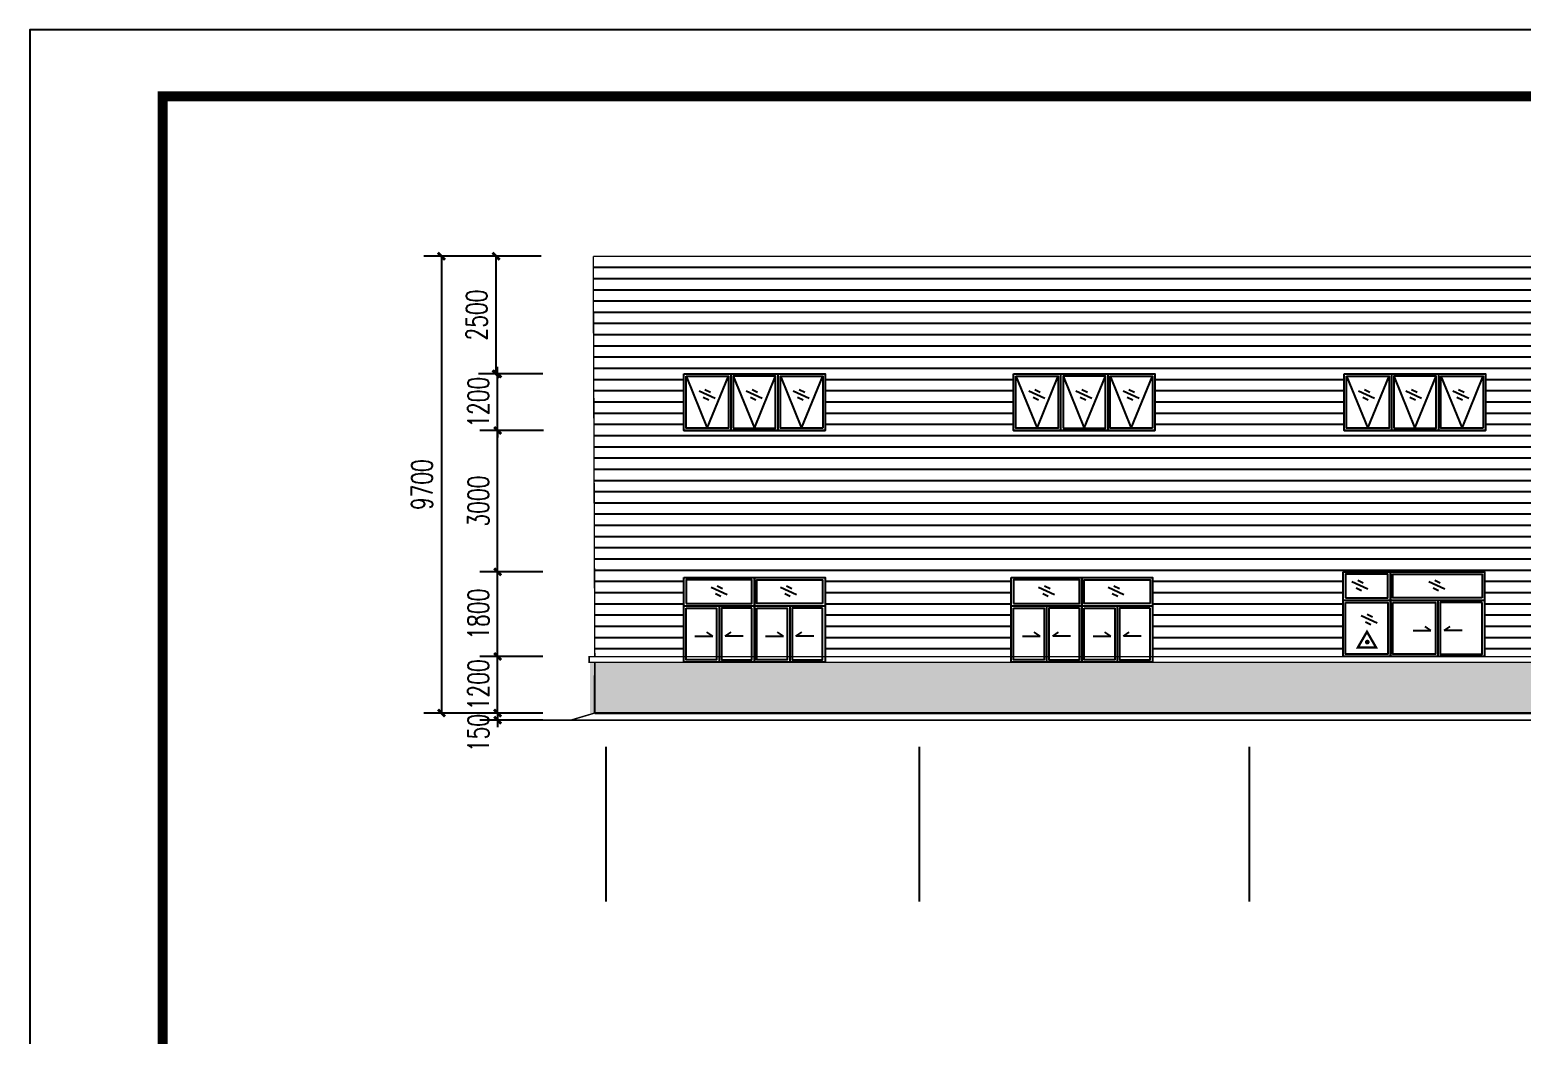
# Model space of a CAD drawing. Extents: x 180850 to 1399066, y 48356 to 327880.
# Drawn here: x 675093 to 706769, y 295640 to 316984 of the extents above; entities that cross this region are included whole.
import ezdxf

# ---------------------------------------------------------------- set-up
doc = ezdxf.new("R2010")
doc.units = 0
doc.header["$LTSCALE"] = 1000
for name, color, linetype in [('AXIS', 3, 'Continuous'), ('PUB_DIM', 3, 'Continuous'), ('PUB_TITLE', 4, 'Continuous'), ('REIN', 1, 'Continuous')]:
    doc.layers.add(name, color=color, linetype=linetype)
doc.styles.add('_TCH_DIM_T3', font='SIMPLEX', dxfattribs={"width": 0.705882, "bigfont": 'GBCBIG'})
doc.dimstyles.new('_TCH_ARCH&&150', dxfattribs={"dimtxt": 446.25, "dimasz": 150, "dimexe": 375, "dimexo": 450, "dimgap": 189.375, "dimtad": 1, "dimdec": 0, "dimzin": 0, "dimdsep": 46, "dimtxsty": '_TCH_DIM_T3', "dimblk": 'ARCHTICK', "dimcen": 0.09, "dimclrd": 3, "dimclre": 3, "dimclrt": 7, "dimazin": 2, "dimtfac": 1, "dimtdec": 0, "dimtix": 1, "dimtmove": 2, "dimatfit": 3, "dimfxl": 1, "dimtolj": 1, "dimtzin": 0, "dimarcsym": 0})

# ---------------------------------------------------------------- blocks, each defined once
blk = doc.blocks.new('_ArchTick')
at = {"color": 0, "linetype": 'ByBlock', "const_width": 0.4}
blk.add_lwpolyline([(-0.5, -0.5), (0.5, 0.5)], dxfattribs=at)
blk = doc.blocks.new('*D466')
at = {"layer": 'Defpoints', "color": 0, "transparency": 16777216}
for p in [(685022, 303678), (686430, 303678), (686430, 302478)]:
    blk.add_point(p, dxfattribs=at)
at = {"layer": 'PUB_DIM', "color": 3, "lineweight": -2, "transparency": 16777216}
for p, q in [((685022, 303678), (685022, 303828)), ((685980, 303678), (684647, 303678)), ((685022, 302478), (685022, 303678)), ((685980, 302478), (684647, 302478)), ((685022, 302478), (685022, 302328))]:
    blk.add_line(p, q, dxfattribs=at)
at = {"layer": 'PUB_DIM', "color": 3, "lineweight": -2, "transparency": 16777216, "xscale": 150, "yscale": 150, "zscale": 150}
for p, rotation in [((685022, 303678), 270), ((685022, 302478), 90)]:
    blk.add_blockref('_ArchTick', p, dxfattribs=dict(at, rotation=rotation))
at = {"layer": 'PUB_DIM', "color": 7, "transparency": 16777216, "insert": (684610, 303078), "char_height": 446.2, "attachment_point": 5, "rotation": 90, "style": '_TCH_DIM_T3'}
blk.add_mtext('\\A1;1200', dxfattribs=at)
blk = doc.blocks.new('*D467')
at = {"layer": 'Defpoints', "color": 0, "transparency": 16777216}
for p in [(685022, 305478), (686430, 305478), (686430, 303678)]:
    blk.add_point(p, dxfattribs=at)
at = {"layer": 'PUB_DIM', "color": 3, "lineweight": -2, "transparency": 16777216}
for p, q in [((685980, 305478), (684647, 305478)), ((685022, 303678), (685022, 305478)), ((685980, 303678), (684647, 303678))]:
    blk.add_line(p, q, dxfattribs=at)
at = {"layer": 'PUB_DIM', "color": 3, "lineweight": -2, "transparency": 16777216, "xscale": 150, "yscale": 150, "zscale": 150}
for p, rotation in [((685022, 305478), 90), ((685022, 303678), 270)]:
    blk.add_blockref('_ArchTick', p, dxfattribs=dict(at, rotation=rotation))
at = {"layer": 'PUB_DIM', "color": 7, "transparency": 16777216, "insert": (684610, 304578), "char_height": 446.2, "attachment_point": 5, "rotation": 90, "style": '_TCH_DIM_T3'}
blk.add_mtext('\\A1;1800', dxfattribs=at)
blk = doc.blocks.new('*D468')
at = {"layer": 'Defpoints', "color": 0, "transparency": 16777216}
for p in [(685022, 308478), (686447, 308478, -4), (686430, 305478)]:
    blk.add_point(p, dxfattribs=at)
at = {"layer": 'PUB_DIM', "color": 3, "lineweight": -2, "transparency": 16777216}
for p, q in [((685997, 308478), (684647, 308478)), ((685022, 305478), (685022, 308478)), ((685980, 305478), (684647, 305478))]:
    blk.add_line(p, q, dxfattribs=at)
at = {"layer": 'PUB_DIM', "color": 3, "lineweight": -2, "transparency": 16777216, "xscale": 150, "yscale": 150, "zscale": 150}
for p, rotation in [((685022, 308478), 90), ((685022, 305478), 270)]:
    blk.add_blockref('_ArchTick', p, dxfattribs=dict(at, rotation=rotation))
at = {"layer": 'PUB_DIM', "color": 7, "transparency": 16777216, "insert": (684610, 306978), "char_height": 446.2, "attachment_point": 5, "rotation": 90, "style": '_TCH_DIM_T3'}
blk.add_mtext('\\A1;3000', dxfattribs=at)
blk = doc.blocks.new('*D469')
at = {"layer": 'Defpoints', "color": 0, "transparency": 16777216}
for p in [(685022, 309678), (686430, 309678), (686447, 308478, -4)]:
    blk.add_point(p, dxfattribs=at)
at = {"layer": 'PUB_DIM', "color": 3, "lineweight": -2, "transparency": 16777216}
for p, q in [((685022, 309678), (685022, 309828)), ((685980, 309678), (684647, 309678)), ((685022, 308478), (685022, 309678)), ((685997, 308478), (684647, 308478)), ((685022, 308478), (685022, 308328))]:
    blk.add_line(p, q, dxfattribs=at)
at = {"layer": 'PUB_DIM', "color": 3, "lineweight": -2, "transparency": 16777216, "xscale": 150, "yscale": 150, "zscale": 150}
for p, rotation in [((685022, 309678), 270), ((685022, 308478), 90)]:
    blk.add_blockref('_ArchTick', p, dxfattribs=dict(at, rotation=rotation))
at = {"layer": 'PUB_DIM', "color": 7, "transparency": 16777216, "insert": (684610, 309078), "char_height": 446.2, "attachment_point": 5, "rotation": 90, "style": '_TCH_DIM_T3'}
blk.add_mtext('\\A1;1200', dxfattribs=at)
blk = doc.blocks.new('*D470')
at = {"layer": 'Defpoints', "color": 0, "transparency": 16777216}
for p in [(684989, 312178), (686397, 312178), (686430, 309678)]:
    blk.add_point(p, dxfattribs=at)
at = {"layer": 'PUB_DIM', "color": 3, "lineweight": -2, "transparency": 16777216}
for p, q in [((685947, 312178), (684614, 312178)), ((684989, 309678), (684989, 312178)), ((685980, 309678), (684614, 309678))]:
    blk.add_line(p, q, dxfattribs=at)
at = {"layer": 'PUB_DIM', "color": 3, "lineweight": -2, "transparency": 16777216, "xscale": 150, "yscale": 150, "zscale": 150}
for p, rotation in [((684989, 312178), 90), ((684989, 309678), 270)]:
    blk.add_blockref('_ArchTick', p, dxfattribs=dict(at, rotation=rotation))
at = {"layer": 'PUB_DIM', "color": 7, "transparency": 16777216, "insert": (684576, 310928), "char_height": 446.2, "attachment_point": 5, "rotation": 90, "style": '_TCH_DIM_T3'}
blk.add_mtext('\\A1;2500', dxfattribs=at)
blk = doc.blocks.new('*D471')
at = {"layer": 'Defpoints', "color": 0, "transparency": 16777216}
for p in [(686397, 312178), (683830, 302478), (686430, 302478)]:
    blk.add_point(p, dxfattribs=at)
at = {"layer": 'PUB_DIM', "color": 3, "lineweight": -2, "transparency": 16777216}
for p, q in [((685947, 312178), (683455, 312178)), ((683830, 312178), (683830, 302478)), ((685980, 302478), (683455, 302478))]:
    blk.add_line(p, q, dxfattribs=at)
at = {"layer": 'PUB_DIM', "color": 3, "lineweight": -2, "transparency": 16777216, "xscale": 150, "yscale": 150, "zscale": 150}
for p, rotation in [((683830, 312178), 90), ((683830, 302478), 270)]:
    blk.add_blockref('_ArchTick', p, dxfattribs=dict(at, rotation=rotation))
at = {"layer": 'PUB_DIM', "color": 7, "transparency": 16777216, "insert": (683418, 307328), "char_height": 446.2, "attachment_point": 5, "rotation": 90, "style": '_TCH_DIM_T3'}
blk.add_mtext('\\A1;9700', dxfattribs=at)
blk = doc.blocks.new('*D404')
at = {"layer": 'Defpoints', "color": 0, "transparency": 16777216}
for p in [(685022, 302328), (686430, 302478), (686430, 302328)]:
    blk.add_point(p, dxfattribs=at)
at = {"layer": 'PUB_DIM', "color": 3, "lineweight": -2, "transparency": 16777216}
for p, q in [((685022, 302478), (685022, 302628)), ((685980, 302478), (684647, 302478)), ((685980, 302328), (684647, 302328)), ((685022, 302478), (685022, 302328)), ((685022, 302328), (685022, 302178))]:
    blk.add_line(p, q, dxfattribs=at)
at = {"layer": 'PUB_DIM', "color": 3, "lineweight": -2, "transparency": 16777216, "xscale": 150, "yscale": 150, "zscale": 150}
for p, rotation in [((685022, 302478), 270), ((685022, 302328), 90)]:
    blk.add_blockref('_ArchTick', p, dxfattribs=dict(at, rotation=rotation))
at = {"layer": 'PUB_DIM', "color": 7, "transparency": 16777216, "insert": (684610, 302055), "char_height": 446.2, "attachment_point": 5, "rotation": 90, "style": '_TCH_DIM_T3'}
blk.add_mtext('\\A1;150', dxfattribs=at)

msp = doc.modelspace()

# ---------------------------------------------------------------- hatches: boundary and pattern name
h = msp.add_hatch()
h.set_pattern_fill('ANSI31', scale=150, angle=315)
h.set_pattern_definition([(0, (0, 0), (7e-14, 238.125), [])])
h.paths.add_polyline_path([(728935.5, 311277.85), (728937.55, 312177.85), (687051.21, 312177.85), (687084.51, 303677.93), (688970.92, 303677.93), (688970.92, 305357.93), (691970.95, 305357.93), (691970.95, 303677.93), (695920.92, 303677.93), (695920.92, 305357.93), (698920.95, 305357.93), (698920.95, 303677.93), (702970.8, 303677.93), (702970.8, 305477.93), (705970.83, 305477.93), (705970.83, 303677.93), (709370.85, 303677.93), (709370.85, 306677.93), (713570.85, 306677.93), (713570.85, 303677.93), (716970.8, 303677.93), (716970.8, 305477.93), (719970.83, 305477.93), (719970.83, 303677.93), (723970.83, 303677.93), (723970.83, 305477.93), (726970.86, 305477.93), (726970.86, 303677.93), (728968.85, 303677.93)])
h.paths.add_polyline_path([(702992.78, 308477.93), (702992.78, 309677.93), (705992.78, 309677.93), (705992.78, 308477.93)], flags=16)
h.paths.add_polyline_path([(705942.84, 308527.93), (705042.78, 308527.93), (705042.78, 309627.92), (705942.84, 309627.92)], flags=0)
h.paths.add_polyline_path([(707970.85, 307277.93), (714970.85, 307277.93), (714970.85, 306977.93), (707970.85, 306977.93)], flags=16)
h.paths.add_polyline_path([(704942.78, 308527.93), (704042.78, 308527.93), (704042.78, 309627.92), (704942.78, 309627.92)], flags=0)
h.paths.add_polyline_path([(703942.47, 308527.92), (703042.42, 308527.95), (703042.42, 309627.95), (703942.48, 309627.92)], flags=0)
h.paths.add_polyline_path([(709972.63, 308477.93), (709972.63, 309677.93), (712972.63, 309677.93), (712972.63, 308477.93)], flags=16)
h.paths.add_polyline_path([(710022.26, 308527.95), (710022.27, 309627.95), (710922.32, 309627.92), (710922.32, 308527.92)], flags=0)
h.paths.add_polyline_path([(711022.63, 308527.93), (711022.63, 309627.92), (711922.63, 309627.92), (711922.63, 308527.93)], flags=0)
h.paths.add_polyline_path([(712022.63, 308527.93), (712022.63, 309627.92), (712922.69, 309627.92), (712922.69, 308527.93)], flags=0)
h.paths.add_polyline_path([(695972.57, 308477.93), (695972.57, 309677.93), (698972.57, 309677.93), (698972.57, 308477.93)], flags=16)
h.paths.add_polyline_path([(698922.63, 308527.93), (698022.57, 308527.93), (698022.57, 309627.92), (698922.63, 309627.92)], flags=0)
h.paths.add_polyline_path([(697922.57, 308527.93), (697022.57, 308527.93), (697022.57, 309627.92), (697922.57, 309627.92)], flags=0)
h.paths.add_polyline_path([(696922.26, 308527.92), (696022.2, 308527.95), (696022.21, 309627.95), (696922.26, 309627.92)], flags=0)
h.paths.add_polyline_path([(716972.66, 308477.93), (716972.66, 309677.93), (719972.66, 309677.93), (719972.66, 308477.93)], flags=16)
h.paths.add_polyline_path([(717022.29, 308527.95), (717022.3, 309627.95), (717922.35, 309627.92), (717922.35, 308527.92)], flags=0)
h.paths.add_polyline_path([(718022.66, 308527.93), (718022.66, 309627.92), (718922.66, 309627.92), (718922.66, 308527.93)], flags=0)
h.paths.add_polyline_path([(719022.66, 308527.93), (719022.66, 309627.92), (719922.72, 309627.92), (719922.72, 308527.93)], flags=0)
h.paths.add_polyline_path([(688972.69, 308477.93), (688972.69, 309677.93), (691972.69, 309677.93), (691972.69, 308477.93)], flags=16)
h.paths.add_polyline_path([(691922.75, 308527.93), (691022.69, 308527.93), (691022.69, 309627.92), (691922.75, 309627.92)], flags=0)
h.paths.add_polyline_path([(690922.69, 308527.93), (690022.69, 308527.93), (690022.69, 309627.92), (690922.69, 309627.92)], flags=0)
h.paths.add_polyline_path([(689922.38, 308527.92), (689022.33, 308527.95), (689022.33, 309627.95), (689922.39, 309627.92)], flags=0)
h.paths.add_polyline_path([(723970.85, 308477.93), (723970.85, 309677.93), (726970.85, 309677.93), (726970.85, 308477.93)], flags=16)
h.paths.add_polyline_path([(724020.48, 308527.95), (724020.49, 309627.95), (724920.54, 309627.92), (724920.54, 308527.92)], flags=0)
h.paths.add_polyline_path([(725020.85, 308527.93), (725020.85, 309627.92), (725920.85, 309627.92), (725920.85, 308527.93)], flags=0)
h.paths.add_polyline_path([(726020.85, 308527.93), (726020.85, 309627.92), (726920.91, 309627.92), (726920.91, 308527.93)], flags=0)
at = {"true_color": 0xc7c8ca}
h = msp.add_hatch(dxfattribs=at)
h.set_pattern_fill('AR-B816', color=9, scale=150)
h.set_pattern_definition([(0, (318635.11, 221612.2), (0, 181.9656), []), (90, (318635.11, 221612.2), (-181.9656, 181.9656), [181.9656, -181.9656])])
edge = h.paths.add_edge_path()
edge.add_line((686984.51, 303557.93), (686984.51, 302477.93))
edge.add_line((686984.51, 302477.93), (709370.85, 302477.93))
edge.add_line((709370.85, 302477.93), (709370.85, 303557.93))
edge.add_line((709370.85, 303557.93), (686864.51, 303557.93))
edge = h.paths.add_edge_path()
edge.add_line((724120.85, 303557.93), (713570.85, 303557.93))
edge.add_line((713570.85, 303557.93), (713570.85, 302477.93))
edge.add_line((713570.85, 302477.93), (720570.85, 302477.93))
edge.add_line((720570.85, 302477.93), (720570.85, 303557.93))
h.paths.add_polyline_path([(736970.85, 303557.93), (720570.85, 303557.93), (720570.85, 302477.93), (736970.85, 302477.93)])
h.paths.add_polyline_path([(736970.85, 303557.93), (736970.85, 303557.93), (736970.85, 302477.93), (736970.85, 302477.93)])

# ---------------------------------------------------------------- linework, layer by layer
at = {"color": 3}
for p, q in [((689022.33, 309627.95), (689472.35, 308527.94)), ((689472.35, 308527.94), (689922.39, 309627.92)), ((690022.69, 309627.92), (690472.69, 308527.93)), ((690472.69, 308527.93), (690922.69, 309627.92)), ((691022.69, 309627.92), (691472.72, 308527.93)), ((691472.72, 308527.93), (691922.75, 309627.92)), ((696022.21, 309627.95), (696472.23, 308527.94)), ((696022.21, 309627.95), (696472.23, 308527.94)), ((696472.23, 308527.94), (696922.26, 309627.92)), ((696472.23, 308527.94), (696922.26, 309627.92)), ((697022.57, 309627.92), (697472.57, 308527.93)), ((697022.57, 309627.92), (697472.57, 308527.93)), ((697472.57, 308527.93), (697922.57, 309627.92)), ((697472.57, 308527.93), (697922.57, 309627.92)), ((698022.57, 309627.92), (698472.6, 308527.93)), ((698022.57, 309627.92), (698472.6, 308527.93)), ((698472.6, 308527.93), (698922.63, 309627.92)), ((698472.6, 308527.93), (698922.63, 309627.92)), ((703042.42, 309627.95), (703492.44, 308527.94)), ((703492.44, 308527.94), (703942.48, 309627.92)), ((704042.78, 309627.92), (704492.78, 308527.93)), ((704492.78, 308527.93), (704942.78, 309627.92)), ((705042.78, 309627.92), (705492.81, 308527.93)), ((705492.81, 308527.93), (705942.84, 309627.92))]:
    msp.add_line(p, q, dxfattribs=at)
for p, q in [((689972.7, 309677.93), (689972.69, 308477.93)), ((690972.69, 309677.93), (690972.69, 308477.93)), ((696972.58, 309677.93), (696972.57, 308477.93)), ((696972.58, 309677.93), (696972.57, 308477.93)), ((697972.57, 309677.93), (697972.57, 308477.93)), ((697972.57, 309677.93), (697972.57, 308477.93)), ((703992.8, 309677.93), (703992.78, 308477.93)), ((704992.78, 309677.93), (704992.78, 308477.93)), ((689298.01, 309318.81), (689636.32, 309166.2)), ((689386.43, 309182.96), (689504.1, 309125.89)), ((689422.63, 309350.86), (689540.3, 309293.79)), ((690298.34, 309318.79), (690636.65, 309166.18)), ((690386.76, 309182.94), (690504.43, 309125.88)), ((690422.96, 309350.84), (690540.63, 309293.78)), ((691298.39, 309318.79), (691636.7, 309166.18)), ((691386.81, 309182.94), (691504.48, 309125.88)), ((691423.01, 309350.84), (691540.68, 309293.78)), ((696297.88, 309318.81), (696636.2, 309166.2)), ((696297.88, 309318.81), (696636.2, 309166.2)), ((696386.31, 309182.96), (696503.97, 309125.89)), ((696386.31, 309182.96), (696503.97, 309125.89)), ((696422.51, 309350.86), (696540.17, 309293.79)), ((696422.51, 309350.86), (696540.17, 309293.79)), ((697298.21, 309318.79), (697636.53, 309166.18)), ((697298.21, 309318.79), (697636.53, 309166.18)), ((697386.64, 309182.94), (697504.31, 309125.88)), ((697386.64, 309182.94), (697504.31, 309125.88)), ((697422.84, 309350.84), (697540.5, 309293.78)), ((697422.84, 309350.84), (697540.5, 309293.78)), ((698298.26, 309318.79), (698636.58, 309166.18)), ((698298.26, 309318.79), (698636.58, 309166.18)), ((698386.69, 309182.94), (698504.35, 309125.88)), ((698386.69, 309182.94), (698504.35, 309125.88)), ((698422.89, 309350.84), (698540.55, 309293.78)), ((698422.89, 309350.84), (698540.55, 309293.78)), ((703295.81, 309318.81), (703634.12, 309166.2)), ((703384.24, 309182.96), (703501.9, 309125.89)), ((703420.44, 309350.86), (703538.1, 309293.79)), ((704296.14, 309318.79), (704634.45, 309166.18)), ((704384.57, 309182.94), (704502.23, 309125.88)), ((704420.77, 309350.84), (704538.43, 309293.78)), ((705296.19, 309318.79), (705634.5, 309166.18)), ((705384.62, 309182.94), (705502.28, 309125.88)), ((705420.82, 309350.84), (705538.48, 309293.78)), ((688972.69, 308477.93), (691972.75, 308477.93)), ((695972.57, 308477.93), (698972.63, 308477.93)), ((695972.57, 308477.93), (698972.63, 308477.93)), ((702992.78, 308477.93), (705992.84, 308477.93)), ((690470.94, 303557.93), (690470.94, 305357.93)), ((690470.97, 305357.93), (690470.97, 303557.93)), ((697420.94, 303557.93), (697420.94, 305357.93)), ((697420.97, 305357.93), (697420.97, 303557.93)), ((703970.82, 303677.93), (703970.82, 305477.93)), ((703970.85, 305477.93), (703970.85, 303677.93)), ((689554.82, 305150.22), (689893.14, 304997.61)), ((689679.45, 305182.27), (689797.11, 305125.2)), ((691027.78, 305150.2), (691366.09, 304997.59)), ((691152.4, 305182.25), (691270.07, 305125.19)), ((696504.82, 305150.22), (696843.14, 304997.61)), ((696629.45, 305182.27), (696747.11, 305125.2)), ((697977.78, 305150.2), (698316.09, 304997.59)), ((698102.4, 305182.25), (698220.07, 305125.19)), ((703154.12, 305270.22), (703492.43, 305117.61)), ((703242.54, 305134.37), (703360.21, 305077.3)), ((703278.74, 305302.27), (703396.41, 305245.2)), ((704787.93, 305270.2), (705126.24, 305117.59)), ((704876.35, 305134.35), (704994.02, 305077.29)), ((704912.55, 305302.25), (705030.22, 305245.19)), ((688970.92, 304757.93), (691971.01, 304757.93)), ((689643.25, 305014.37), (689760.91, 304957.3)), ((689721.03, 304758.11), (689720.73, 303558.11)), ((691116.2, 305014.35), (691233.87, 304957.29)), ((691220.98, 304757.93), (691220.98, 303557.93)), ((695920.92, 304757.93), (698921.01, 304757.93)), ((696593.25, 305014.37), (696710.91, 304957.3)), ((696671.03, 304758.11), (696670.73, 303558.11)), ((698066.2, 305014.35), (698183.87, 304957.29)), ((698170.98, 304757.93), (698170.98, 303557.93)), ((702970.8, 304877.93), (705970.89, 304877.93)), ((704981.13, 304877.93), (704981.13, 303677.93)), ((703351.7, 304549.4), (703690.02, 304396.79)), ((703440.13, 304413.55), (703557.8, 304356.49)), ((703476.33, 304581.45), (703593.99, 304524.39)), ((689210.17, 304113.53), (689586.86, 304113.44)), ((689586.86, 304113.44), (689462.04, 304197.92)), ((689854.93, 304113.38), (689979.79, 304197.79)), ((690231.62, 304113.28), (689854.93, 304113.38)), ((690710.22, 304113.22), (691086.91, 304113.22)), ((691086.91, 304113.22), (690962.07, 304197.67)), ((691354.98, 304113.22), (691479.82, 304197.67)), ((691731.67, 304113.22), (691354.98, 304113.22)), ((696160.17, 304113.53), (696536.86, 304113.44)), ((696536.86, 304113.44), (696412.04, 304197.92)), ((696804.93, 304113.38), (696929.79, 304197.79)), ((697181.62, 304113.28), (696804.93, 304113.38)), ((697660.22, 304113.22), (698036.91, 304113.22)), ((698036.91, 304113.22), (697912.07, 304197.67)), ((698304.98, 304113.22), (698429.82, 304197.67)), ((698681.67, 304113.22), (698304.98, 304113.22)), ((704456.2, 304233.53), (704832.89, 304233.44)), ((704832.89, 304233.44), (704708.08, 304317.92)), ((705115.13, 304233.22), (705239.97, 304317.67)), ((705491.83, 304233.22), (705115.13, 304233.22)), ((687084.51, 302477.93), (687084.51, 303277.93)), ((687084.51, 302477.93), (737085.74, 302477.93)), ((737085.74, 302477.93), (687084.51, 302477.93)), ((687084.51, 302477.93), (737085.74, 302477.93)), ((687084.51, 302477.93), (737085.74, 302477.93))]:
    msp.add_line(p, q)
at = {"const_width": 30}
for points in [[(687051.21, 312177.85), (687084.51, 303677.93), (686964.51, 303677.93), (686964.51, 303557.93), (687084.51, 303557.93), (687084.51, 302477.97)], [(687051.21, 312177.85), (737052.45, 312177.85)], [(709370.85, 303677.93), (687084.51, 303677.93)], [(687084.51, 303557.93), (709370.85, 303557.93)], [(685052.07, 302327.93), (738128.18, 302327.93)], [(687078.28, 302477.97), (686570.6, 302326.77)], [(737085.74, 302477.93), (687084.51, 302477.93)]]:
    msp.add_lwpolyline(points, dxfattribs=at)
for points in [[(688972.69, 309677.93), (691972.69, 309677.93), (691972.69, 308477.93), (688972.69, 308477.93)], [(695972.57, 309677.93), (698972.57, 309677.93), (698972.57, 308477.93), (695972.57, 308477.93)], [(695972.57, 309677.93), (698972.57, 309677.93), (698972.57, 308477.93), (695972.57, 308477.93)], [(702992.78, 309677.93), (705992.78, 309677.93), (705992.78, 308477.93), (702992.78, 308477.93)], [(688970.92, 305357.93), (691970.95, 305357.93), (691970.95, 303557.93), (688970.92, 303557.93)], [(695920.92, 305357.93), (698920.95, 305357.93), (698920.95, 303557.93), (695920.92, 303557.93)], [(702970.8, 305477.93), (705970.83, 305477.93), (705970.83, 303677.93), (702970.8, 303677.93)], [(703020.74, 304927.93), (703920.82, 304927.93), (703920.82, 305427.92), (703020.74, 305427.92)], [(705920.89, 304927.93), (704020.82, 304927.93), (704020.82, 305427.92), (705920.89, 305427.92)], [(689020.86, 304807.93), (690420.94, 304807.93), (690420.94, 305307.92), (689020.86, 305307.92)], [(691921.01, 304807.93), (690520.94, 304807.93), (690520.94, 305307.92), (691921.02, 305307.92)], [(695970.86, 304807.93), (697370.94, 304807.93), (697370.94, 305307.92), (695970.86, 305307.92)], [(698871.01, 304807.93), (697470.94, 304807.93), (697470.94, 305307.92), (698871.02, 305307.92)], [(703020.85, 304828.29), (703920.89, 304828.11), (703920.62, 303728.11), (703020.58, 303728.29)], [(704020.82, 304827.93), (704931.16, 304827.93), (704931.16, 303727.93), (704020.82, 303727.93)], [(705920.89, 304827.93), (705031.1, 304827.93), (705031.1, 303727.93), (705920.89, 303727.93)], [(689020.98, 304708.29), (689671.04, 304708.13), (689670.77, 303608.13), (689020.7, 303608.29)], [(690421.05, 304707.94), (689770.98, 304708.1), (689770.71, 303608.1), (690420.78, 303607.94)], [(690520.94, 304707.93), (691171.01, 304707.93), (691171.01, 303607.93), (690520.94, 303607.93)], [(691921.01, 304707.93), (691270.95, 304707.93), (691270.95, 303607.93), (691921.01, 303607.93)], [(695970.98, 304708.29), (696621.04, 304708.13), (696620.77, 303608.13), (695970.7, 303608.29)], [(697371.05, 304707.94), (696720.98, 304708.1), (696720.71, 303608.1), (697370.78, 303607.94)], [(697470.94, 304707.93), (698121.01, 304707.93), (698121.01, 303607.93), (697470.94, 303607.93)], [(698871.01, 304707.93), (698220.95, 304707.93), (698220.95, 303607.93), (698871.01, 303607.93)]]:
    msp.add_lwpolyline(points, close=True)
at = {"color": 3}
for points in [[(689022.33, 309627.95), (689922.39, 309627.92), (689922.38, 308527.92), (689022.33, 308527.95)], [(690022.69, 308527.93), (690922.69, 308527.93), (690922.69, 309627.92), (690022.69, 309627.92)], [(691922.75, 308527.93), (691022.69, 308527.93), (691022.69, 309627.92), (691922.75, 309627.92)], [(696022.21, 309627.95), (696922.26, 309627.92), (696922.26, 308527.92), (696022.2, 308527.95)], [(696022.21, 309627.95), (696922.26, 309627.92), (696922.26, 308527.92), (696022.2, 308527.95)], [(697022.57, 308527.93), (697922.57, 308527.93), (697922.57, 309627.92), (697022.57, 309627.92)], [(697022.57, 308527.93), (697922.57, 308527.93), (697922.57, 309627.92), (697022.57, 309627.92)], [(698922.63, 308527.93), (698022.57, 308527.93), (698022.57, 309627.92), (698922.63, 309627.92)], [(698922.63, 308527.93), (698022.57, 308527.93), (698022.57, 309627.92), (698922.63, 309627.92)], [(703042.42, 309627.95), (703942.48, 309627.92), (703942.47, 308527.92), (703042.42, 308527.95)], [(704042.78, 308527.93), (704942.78, 308527.93), (704942.78, 309627.92), (704042.78, 309627.92)], [(705942.84, 308527.93), (705042.78, 308527.93), (705042.78, 309627.92), (705942.84, 309627.92)]]:
    msp.add_lwpolyline(points, close=True, dxfattribs=at)
at = {"layer": 'AXIS'}
for p, q in [((687320.85, 301762.77), (687320.85, 298480.05)), ((693970.85, 301762.77), (693970.85, 298480.05)), ((700970.85, 301762.77), (700970.85, 298480.05))]:
    msp.add_line(p, q, dxfattribs=at)
at = {"layer": 'PUB_TITLE'}
msp.add_lwpolyline([(675092.51, 232984.16), (793892.51, 232984.16), (793892.51, 316984.16), (675092.51, 316984.16)], close=True, dxfattribs=at)
at = {"layer": 'PUB_TITLE', "const_width": 212.12}
msp.add_lwpolyline([(677912.82, 234398.34), (677912.82, 315569.98), (791892.51, 315569.98), (791892.51, 234398.34)], close=True, dxfattribs=at)
at = {"layer": 'REIN', "const_width": 50}
msp.add_lwpolyline([(703474.72, 304205.3), (703282.98, 303873.19), (703666.46, 303873.19)], close=True, dxfattribs=at)
msp.add_lwpolyline([(703456, 303984.98, 1), (703506, 303984.98, 1)], format="xyb", close=True, dxfattribs=at)

# ---------------------------------------------------------------- dimensions: what is measured, and where the dimension line sits
at = {"layer": 'PUB_DIM'}
for base, p1, p2, picture, middle in [((683830.04, 302477.93), (686397.07, 312177.85), (686430.37, 302477.93), '*D471', (683417.54, 307327.89)), ((684988.79, 312177.85), (686430.37, 309677.93), (686397.07, 312177.85), '*D470', (684576.29, 310927.89)), ((685022.08, 309677.93), (686446.65, 308477.93, -3.97), (686430.37, 309677.93), '*D469', (684609.58, 309077.93)), ((685022.08, 308477.93), (686430.37, 305478.01), (686446.65, 308477.93, -3.97), '*D468', (684609.58, 306977.97)), ((685022.08, 305478.01), (686430.37, 303678.01), (686430.37, 305478.01), '*D467', (684609.58, 304578.01)), ((685022.08, 303678.01), (686430.37, 302477.93), (686430.37, 303678.01), '*D466', (684609.58, 303077.97))]:
    dim = msp.add_linear_dim(base=base, p1=p1, p2=p2, angle=90, dimstyle='_TCH_ARCH&&150', dxfattribs=at)
    dim.commit()
    dim.dimension.update_dxf_attribs({"geometry": picture, "text_midpoint": middle})
dim = msp.add_linear_dim(base=(685022.08, 302327.51), p1=(686430.37, 302477.93), p2=(686430.37, 302327.51), angle=270, dimstyle='_TCH_ARCH&&150', dxfattribs=at)
dim.commit()
dim.dimension.update_dxf_attribs({"geometry": '*D404', "text_midpoint": (684609.58, 302054.57), "dimtype": 160})

doc.saveas('drawing.dxf')
